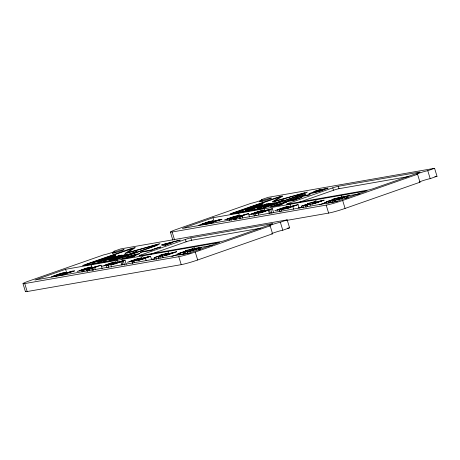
<?xml version="1.0" encoding="UTF-8"?>
<svg xmlns="http://www.w3.org/2000/svg" width="460" height="460" viewBox="0 0 460 460"><rect width="100%" height="100%" fill="white"/><g stroke="black" fill="none" stroke-linecap="round" stroke-linejoin="round"><path stroke-width="0.69" d="M272.481 203.326L267.093 204.625L274.781 202.653L260.423 207.707L261.228 207.38M127.242 252.741L135.154 247.773A4.433 0.316 -16.9 0 0 133.544 247.917A4.433 0.316 -16.9 0 0 128.932 249.291L84.646 264.787A4.433 0.316 -16.9 0 0 83.283 265.65L112.545 260.544A4.433 0.316 -16.9 0 0 118.364 258.899L157.326 245.266L160.005 243.605L127.253 252.758M257.157 208.167L259.267 207.293A10.453 0.747 -16.9 0 1 260.049 207.023L261.642 206.488A4.6 0.328 -16.9 0 1 264.201 205.718A7.567 0.54 -16.9 0 1 267.691 204.913M150.713 256.255L141.847 259.526L136.125 260.814L144.814 257.606L150.397 256.197L151.748 259.67M292.807 206.511L288.316 208.236L283.532 209.242L292.221 206.034L298.068 204.625L292.807 206.511L293.612 209.248M125.022 254.955L119.692 256.197L127.38 254.225L113.022 259.279L113.827 258.951M122.918 264.644L121.911 261.326L122.676 260.946L117.277 262.522L120.94 261.78L115.701 263.707A4.945 0.351 -16.9 0 1 112.97 264.46L110.71 264.816L118.709 261.826L124.988 260.239L126.276 264.316M270.325 213.072L269.313 209.76L270.077 209.38L264.684 210.95L268.341 210.208L263.103 212.135A4.945 0.351 -16.9 0 1 260.371 212.888L258.117 213.25L266.11 210.255L272.389 208.667L273.683 212.75M125.068 260.337L121.911 261.326M272.469 208.765L269.313 209.76M257.14 205.695L239.643 211.335L255.403 205.798M198.634 248.36L199.398 247.98L193.999 249.556L197.656 248.814L192.424 250.74A4.945 0.351 -16.9 0 1 189.692 251.493L187.433 251.85L195.431 248.86L201.71 247.273L198.634 248.36L199.117 249.952L199.565 249.774M346.035 196.794L346.8 196.414L341.4 197.984L345.063 197.242L339.825 199.168A4.945 0.351 -16.9 0 1 337.094 199.922L334.834 200.284L342.832 197.288L349.111 195.701L346.035 196.794L346.518 198.381M112.965 258.721L112.205 259.101L119.841 256.852L118.617 257.054M260.366 207.149L259.63 207.54L267.243 205.281L266.018 205.488A4.048 0.287 -16.9 0 0 263.919 205.982A4.1 0.293 -16.9 0 0 260.469 207.126M119.462 255.599L103.741 260.889L114.057 257.491M85.773 264.598L84.927 265L115.644 259.584L155.399 245.732L157.257 244.57L128.156 252.787A4.439 0.316 -16.9 0 1 125.108 253.305L132.992 248.337L85.968 264.529M65.607 269.284L34.966 280.002L189.014 253.126L219.656 242.408L65.607 269.284L66.792 273.188M213.009 217.712L182.373 228.43L336.415 201.555L367.057 190.837L213.009 217.712L214.199 221.617M109.267 257.146L108.393 257.462L109.762 257.249L92.236 262.907L108.123 257.324A12.702 0.908 -16.9 0 1 109.727 256.778L114.988 255.288A8.861 0.632 -16.9 0 1 115.334 255.225L115.736 255.162L111.458 256.41A7.377 0.529 -16.9 0 0 109.284 257.14M106.858 258.486L100.475 260.716A5.692 0.408 -16.9 0 0 98.44 261.884A5.692 0.408 -16.9 0 0 105.265 260.032M254.259 206.914L247.877 209.145A5.692 0.408 -16.9 0 0 245.841 210.312A5.692 0.408 -16.9 0 0 252.666 208.46L247.532 209.622L251.459 208.127L255.84 207.333L259.848 205.948M112.447 257.519L108.439 258.905L104.052 259.699L100.136 261.205L105.507 259.923L105.219 260.038M119.37 255.633L117.679 256.226L122.176 255.105L118.26 256.18M261.458 205.919L251.154 209.323L265.673 204.223L267.036 203.952L265.081 204.654L269.577 203.521L265.483 204.654A5.031 0.362 -16.9 0 0 261.544 205.902M270.388 204.2L267.766 204.884M82.202 272.084L81.799 270.756L84.49 269.819L86.164 269.525L86.566 270.848M229.603 220.512L229.201 219.184L233.565 217.954L234.169 219.943M117.771 258.382L136.701 251.534L116.23 258.715L117.679 258.411M265.173 206.81L284.102 199.962L263.632 207.144L265.081 206.845M81.799 270.756L86.164 269.525M229.201 219.184L233.565 217.954M87.728 271.32L87.124 269.33L99.762 265.477L101.12 265.242L102.126 268.559M235.135 219.753L234.531 217.764L247.169 213.911L248.521 213.67L249.533 216.988M87.86 271.095L87.457 269.767L90.287 268.778L87.124 269.33M235.261 219.523L234.859 218.201L237.688 217.212L234.531 217.764M87.457 269.767L94.76 267.639L95.37 269.629M101.12 265.242L93.771 267.812L94.76 267.639M234.859 218.201L242.167 216.073L242.771 218.063M248.521 213.67L241.172 216.246L242.167 216.073M106.967 267.622L106.363 265.633L110.728 264.402L111.533 267.053M254.374 216.05L253.765 214.061L256.456 213.124L258.135 212.83L258.738 214.82M106.363 265.633L110.728 264.402M253.765 214.061L258.135 212.83M141.111 254.915L185.368 239.43A4.169 0.299 -16.9 0 1 190.86 237.877L272.044 223.709A4.169 0.299 -16.9 0 1 270.721 224.537L226.464 240.022A4.169 0.299 -16.9 0 1 220.978 241.58L139.788 255.743A4.169 0.299 -16.9 0 1 141.111 254.915L141.473 256.111M332.775 187.858L288.518 203.343A4.169 0.299 -16.9 0 0 287.195 204.171L368.379 190.009A4.169 0.299 -16.9 0 0 373.865 188.456L418.123 172.971A4.169 0.299 -16.9 0 0 419.445 172.143L338.261 186.306A4.169 0.299 -16.9 0 0 332.775 187.858L333.5 190.25L297.959 202.682M150.558 254.253L186.099 241.816A4.169 0.299 -16.9 0 1 191.584 240.264L260.768 228.194M132.072 261.567L136.436 260.337L132.072 261.567L132.693 263.614M279.473 209.996L283.837 208.765L279.473 209.996L280.094 212.043M154.198 257.709L162.127 254.932L160.247 255.26L162.115 254.61L167.934 253.167L154.198 257.709L154.6 259.032M302.001 207.466L301.599 206.137L309.528 203.366L307.648 203.694L309.517 203.038L315.336 201.595L315.738 202.923M301.599 206.137L315.336 201.595M158.711 259.014L158.108 257.025L160.793 256.082L162.472 255.794L163.076 257.784M306.113 207.443L305.509 205.453L309.873 204.223L310.276 205.551M158.108 257.025L162.472 255.794M305.509 205.453L309.873 204.223M180.671 254.765L179.664 254.938L179.181 253.351L187.105 250.573L185.225 250.901L187.093 250.251L191.711 249.021L192.918 248.808L193.24 249.872M327.066 203.372L326.583 201.779L334.506 199.007L332.632 199.335L340.32 197.236L340.641 198.3L342.51 197.921L337.347 199.554L340.618 198.335M179.181 253.351L192.918 248.808M326.583 201.779L340.32 197.236M171.816 256.398L179.808 253.604M189.802 250.108L194.465 248.475L212.503 245.329M319.217 204.832L326.548 202.268M329.21 201.336L332.54 200.169M339.865 197.605L341.866 196.909L359.91 193.758M183.569 254.259L183.086 252.666L187.45 251.436L187.933 253.023L184.126 254.161M330.97 202.687L330.487 201.095L334.851 199.864L335.334 201.457L331.534 202.59M183.086 252.666L187.45 251.436M330.487 201.095L334.851 199.864M183.753 253.776L181.177 254.673L180.694 253.086M331.154 202.204L328.584 203.107L328.095 201.514M270.158 225.831L272.573 233.789L197.679 259.992A12.506 0.897 -16.9 0 1 181.217 264.655L27.174 291.531L24.754 283.573L178.802 256.697A12.506 0.897 -16.9 0 0 195.258 252.034L270.158 225.831A6.256 0.448 -16.9 0 1 272.142 224.589A6.256 0.448 -16.9 0 1 280.37 222.261L287.178 219.874L289.599 227.838L282.791 230.218A6.256 0.448 -16.9 0 0 276.753 231.823A6.256 0.448 -16.9 0 0 271.866 233.651M174.576 239.965L172.155 232.007L326.203 205.131A12.506 0.897 -16.9 0 0 342.66 200.468L417.559 174.259A6.256 0.448 -16.9 0 1 419.543 173.017A6.256 0.448 -16.9 0 1 427.771 170.689L434.579 168.308L437 176.266L430.192 178.647A6.256 0.448 -16.9 0 0 424.154 180.251A6.256 0.448 -16.9 0 0 419.267 182.085M285.516 220.61L328.624 213.089A12.506 0.897 -16.9 0 0 345.08 208.426L419.98 182.223L417.559 174.259M345.034 198.559L346.564 198.128M198.565 249.855L199.634 249.596M165.197 244.312L161.702 245.168L164.065 245.732L172.575 242.495L166.158 244.513L165.197 244.312L165.6 245.634M336.812 201.693L337.577 201.514M189.411 253.264L190.175 253.086M434.579 168.308L268.048 197.363L261.24 199.743A6.256 0.448 -16.9 0 1 259.256 200.986A6.256 0.448 -16.9 0 1 251.022 203.314L176.123 229.523A12.506 0.897 -16.9 0 0 172.155 232.007M333.5 190.25A4.169 0.299 -16.9 0 1 338.985 188.692L408.877 176.502M434.884 176.634L437 176.266M324.547 202.44L326.629 202.078M298.425 207.839L301.892 207.23M334.219 201.652L335.334 201.457M287.178 219.874L120.641 248.929L113.838 251.315A6.256 0.448 -16.9 0 1 111.849 252.557A6.256 0.448 -16.9 0 1 103.621 254.886L28.721 281.089A12.506 0.897 -16.9 0 0 24.754 283.573M120.365 256.456L122.981 255.766A4.583 0.328 -16.9 0 0 125.126 254.926M287.483 228.206L289.599 227.838M177.146 254.012L179.923 253.529M151.714 259.285L154.491 258.802M186.817 253.218L187.933 253.023M188.767 253.391L187.916 253.443M257.163 205.672L255.8 205.89L256.668 205.574A7.607 0.546 -16.9 0 1 258.658 204.901L263.137 203.59L257.502 205.079A12.489 0.891 -16.9 0 0 255.409 205.798M427.771 170.689L430.192 178.647M347.478 196.541L347.961 198.133M341.383 195.316L341.866 196.909M342.66 200.468L345.08 208.426M338.261 186.306L338.985 188.692M332.166 200.802L332.649 202.394M326.203 205.131L328.624 213.089M315.709 199.795L316.514 202.446M307.182 205.16L307.585 206.488M303.117 205.873L303.721 207.862M298.115 204.689L299.155 208.098M290.036 204.274L290.864 207M281.152 209.702L281.566 211.071M280.37 222.261L282.791 230.218M270.756 209.507L271.964 213.486M268.341 210.208L269.347 213.526M264.356 208.754L264.925 210.611M255.444 213.768L256.048 215.763M240.12 216.786L240.73 218.776M238.683 213.233L239.654 216.418M239.131 216.959L239.735 218.948M236.302 217.948L236.704 219.276M230.88 218.897L231.282 220.219M200.077 248.112L200.56 249.699M193.982 246.888L194.465 248.475M195.258 252.034L197.679 259.992M190.86 237.877L191.584 240.264M185.368 239.43L186.099 241.816M184.765 252.373L185.248 253.966M178.802 256.697L181.217 264.655M170.401 232.07L172.822 240.028M168.302 251.367L169.113 254.018M159.781 256.732L160.183 258.06M155.716 257.445L156.32 259.434M142.629 255.846L143.462 258.572M133.745 261.274L134.159 262.637M123.355 261.079L124.562 265.058M120.94 261.78L121.946 265.098M116.955 260.325L117.518 262.183M108.042 265.339L108.646 267.329M92.719 268.358L93.323 270.348M91.281 264.805L92.247 267.984M91.73 268.531L92.334 270.52M88.901 269.52L89.303 270.842M83.478 270.463L83.881 271.791M23 283.642L25.421 291.6M145.607 258.767L146.211 260.814M113.068 258.698A4.1 0.293 -16.9 0 1 116.61 257.519M109.716 259.802A5.612 0.402 -16.9 0 0 110.601 259.745A5.094 0.362 -16.9 0 0 113.792 258.968M109.704 259.785A5.612 0.402 -16.9 0 1 109.721 259.745L111.866 258.865A10.453 0.747 -16.9 0 1 112.648 258.595L114.436 257.997A4.519 0.322 -16.9 0 1 116.794 257.289M116.846 257.267A7.567 0.54 -16.9 0 1 120.29 256.484M106.812 258.491A5.733 0.408 -16.9 0 1 114.275 256.387A5.733 0.408 -16.9 0 1 112.487 257.508M116.616 257.519A4.048 0.287 -16.9 0 1 118.571 257.071M114.155 257.468A4.956 0.356 -16.9 0 1 118.306 256.151M27.174 291.531A12.506 0.897 -16.9 0 1 25.478 291.456M272.573 233.789A6.256 0.448 -16.9 0 1 271.94 233.87M419.98 182.223A6.256 0.448 -16.9 0 1 419.342 182.298M254.213 206.919A5.733 0.408 -16.9 0 1 261.677 204.815A5.733 0.408 -16.9 0 1 259.888 205.942M261.222 207.385A4.577 0.328 -16.9 0 1 258.474 208.081L258.221 208.133A7.492 0.535 -16.9 0 1 257.905 208.19A5.612 0.402 -16.9 0 1 257.117 208.236A5.612 0.402 -16.9 0 1 257.123 208.173M272.59 203.326A4.519 0.322 -16.9 0 1 270.342 204.205M71.961 271.521L58.5 275.661L63.986 274.7L66.114 273.959L62.583 274.574L73.382 271.4A4.37 0.31 -16.9 0 0 74.629 270.836L72.277 271.135L66.194 272.998L71.961 271.521M219.368 219.949L205.902 224.089L211.387 223.134L213.52 222.387L209.984 223.002L220.783 219.828A4.37 0.31 -16.9 0 0 222.03 219.265L219.684 219.564L213.595 221.427L219.368 219.949M232.317 213.405L263.051 208.018L302.801 194.16L304.658 192.999L275.563 201.215A4.439 0.316 -16.9 0 1 272.515 201.739L280.393 196.771L232.329 213.388M274.649 201.158L307.406 192.033L304.727 193.7L265.765 207.328A4.433 0.316 -16.9 0 1 259.952 208.978L230.684 214.084A4.433 0.316 -16.9 0 1 232.047 213.216L276.339 197.719A4.433 0.316 -16.9 0 1 280.951 196.351A4.433 0.316 -16.9 0 1 282.555 196.202L274.666 201.141M112.769 257.059L109.072 258.468L106.041 259.026L112.769 257.059M260.17 205.488L256.479 206.902L253.443 207.46L260.17 205.488M312.254 192.631L314.68 192.389L322.759 190.181C321.718 190.883 298.264 197.225 314.686 191.59L312.254 192.631M53.912 276.058L63.049 273.079L53.912 276.058M79.764 270.71L88.901 267.731L79.764 270.71M104.328 265.587L113.465 262.608L104.328 265.587M130.036 261.522L139.173 258.543L130.036 261.522M164.973 255.427L174.11 252.442L164.973 255.427M201.313 224.492L210.45 221.507L201.313 224.492M227.165 219.138L236.302 216.16L227.165 219.138M251.729 214.015L260.866 211.036L251.729 214.015M277.438 209.95L286.574 206.971L277.438 209.95M312.374 203.855L321.511 200.876L312.374 203.855M148.373 256.893L144.285 258.083L148.373 256.893M295.774 205.327L291.686 206.517L295.774 205.327M113.361 263.971L118.387 262.459L113.361 263.971M190.078 251.005L195.109 249.492L190.078 251.005M260.762 212.405L265.794 210.887L260.762 212.405M65.59 272.366L56.597 275.643L51.319 276.822L60.323 273.545L65.59 272.366M91.442 267.018L82.449 270.296L77.171 271.475L86.175 268.197L91.442 267.018M116.006 261.895L107.013 265.173L101.735 266.351L110.739 263.074L116.006 261.895M141.714 257.83L132.721 261.102L127.443 262.286L136.447 259.009L141.714 257.83M212.992 220.794L203.998 224.072L198.72 225.256L207.724 221.973L212.992 220.794M176.651 251.729L167.658 255.007L162.38 256.191L171.384 252.908L176.651 251.729M238.843 215.447L229.85 218.724L224.572 219.903L233.577 216.625L238.843 215.447M263.407 210.323L254.42 213.601L249.136 214.78L258.14 211.502L263.407 210.323M289.116 206.258L280.123 209.536L274.844 210.714L283.849 207.437L289.116 206.258M324.053 200.163L315.06 203.441L309.781 204.619L318.786 201.342L324.053 200.163M139.874 253.604L134.113 255.904L132.583 256.168L136.718 254.472L126.322 257.261L135.108 254.432L139.874 253.604M286.43 202.233L281.209 204.32L279.824 204.562L283.573 203.021L274.148 205.551L282.112 202.986L286.43 202.233M320.637 189.497L314.536 191.4L320.637 189.497M143.388 258.698L138.644 260.107L143.388 258.698M290.789 207.126L286.051 208.541L290.789 207.126M327.951 188.169L323.972 189.756L322.598 189.997L324.904 189.123L318.728 190.745L324.26 188.807L327.951 188.169M180.165 240.103L161.868 244.812L180.165 240.103M58.633 275.166L55.947 276.103L60.312 274.873L58.633 275.166M206.04 223.594L203.349 224.537L207.713 223.301L206.04 223.594M96.571 266.582L90.367 268.41L96.571 266.582M243.972 215.01L237.768 216.838L243.972 215.01M124.303 257.968L121.595 258.917L131.801 257.134L134.498 256.191L124.303 257.968M143.02 251.424L140.334 252.362L150.42 250.602L153.145 249.648L143.02 251.424M272.935 205.976L270.486 206.833L279.737 205.217L282.164 204.367L272.935 205.976M286.517 201.227L284.084 202.078L293.215 200.485L295.642 199.634L286.517 201.227M292.876 199.002L287.73 200.802L294.25 198.76L292.876 199.002M304.307 195L295.211 198.179L305.693 194.758L304.307 195M303.128 195.787L300.696 196.638L307.746 195.408L310.178 194.557L303.128 195.787M295.435 198.743L291.387 200.163L296.809 198.507L295.435 198.743M300.616 197.65L295.469 199.45L302.001 197.409L300.616 197.65M159.315 247.221L153.686 249.193L160.833 246.957L159.315 247.221M115.046 252.787A6.256 0.448 -16.9 0 0 124.079 249.665A6.256 0.448 -16.9 0 0 115.155 251.948A6.256 0.448 -16.9 0 0 115.046 252.787M262.453 201.221A6.256 0.448 -16.9 0 0 271.48 198.093A6.256 0.448 -16.9 0 0 262.556 200.376A6.256 0.448 -16.9 0 0 262.453 201.221"/></g></svg>
